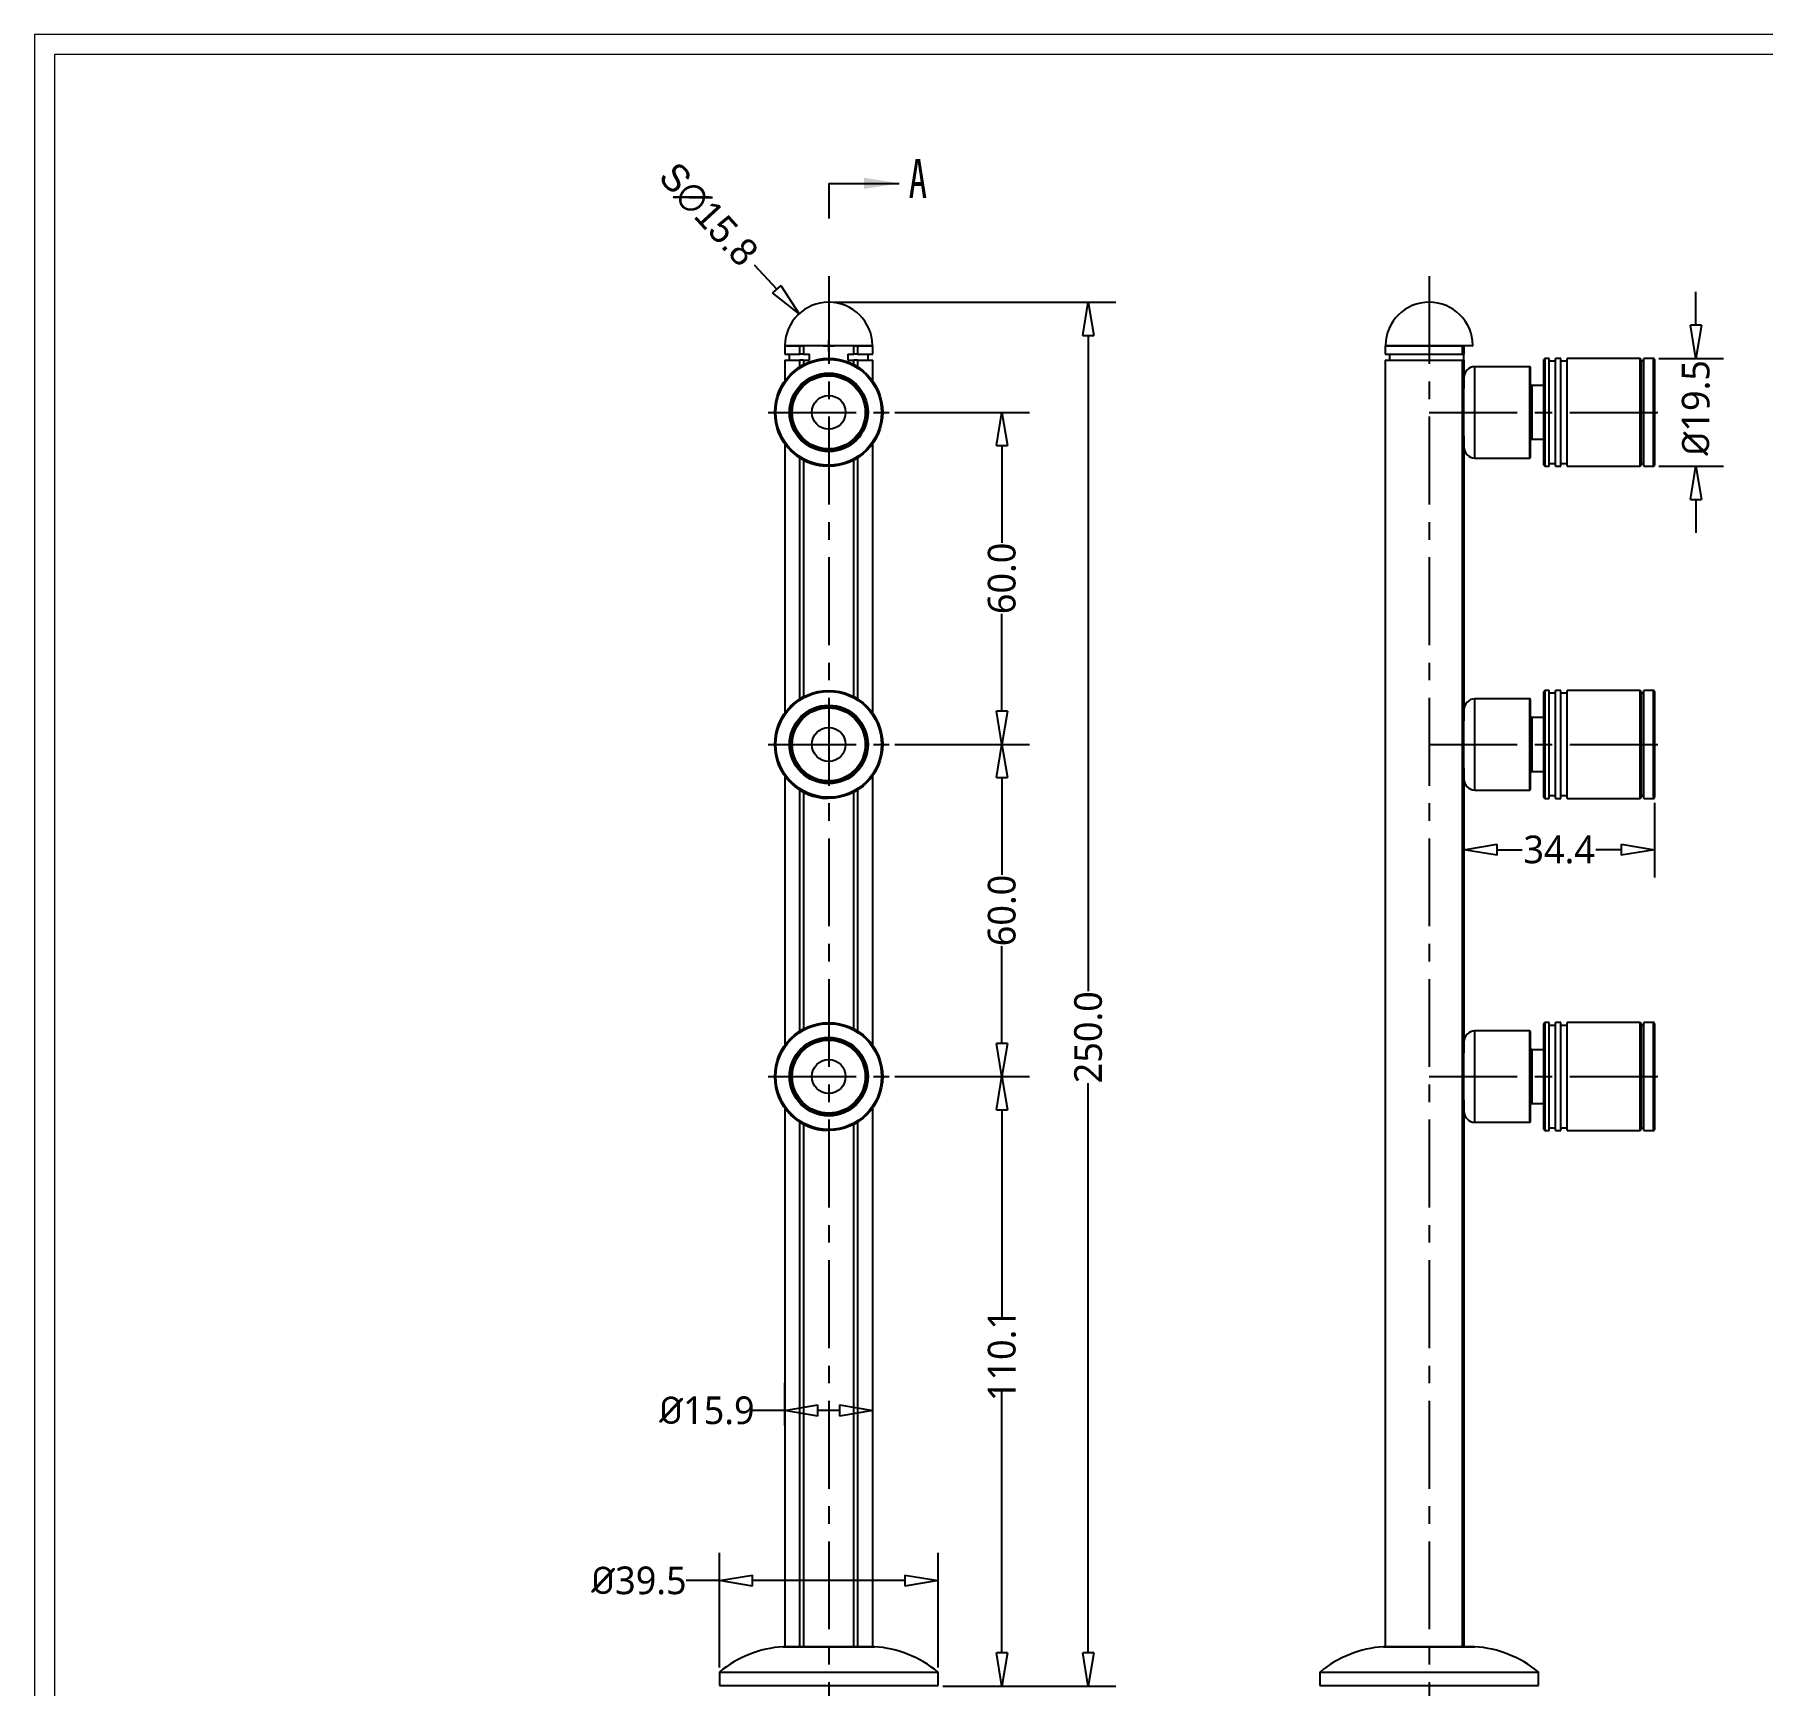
# Model space of a CAD drawing. Header units: millimetres. Extents: x 1051 to 2391, y -75 to 375.
# Drawn here: x 1752.8 to 2064.9, y 76.3 to 374.5 of the extents above; entities that cross this region are included whole.
import ezdxf

# ---------------------------------------------------------------- set-up
doc = ezdxf.new("R2010")
doc.units = ezdxf.units.MM
doc.linetypes.add('CENTER', pattern=[50.8, 31.75, -6.35, 6.35, -6.35])
doc.layers.get('0').update_dxf_attribs({"color": 8, "lineweight": 30})
doc.layers.get('Defpoints').update_dxf_attribs({"color": 6, "lineweight": 9})
for name, color, linetype, lineweight in [('CenterLine', 1, 'CENTER', 9), ('Dimension', 136, 'Continuous', 9), ('SolidLine', 7, 'Continuous', 30)]:
    doc.layers.add(name, color=color, linetype=linetype, lineweight=lineweight)
doc.styles.add('SLDTEXTSTYLE5', font='TXT', dxfattribs={"width": 0.7})
doc.styles.get("Standard").update_dxf_attribs({"font": ''})
doc.styles.get('Standard').set_extended_font_data('Microsoft YaHei Light')
doc.dimstyles.new('DENGTECx1.5', dxfattribs={"dimtxt": 5, "dimasz": 6, "dimexe": 5, "dimexo": 1, "dimgap": 0.5, "dimtad": 0, "dimdec": 1, "dimzin": 0, "dimdsep": 46, "dimtxsty": 'Standard', "dimblk": 'CLOSEDBLANK', "dimcen": 1, "dimadec": 0, "dimazin": 3, "dimtfac": 1, "dimtdec": 1, "dimtofl": 0, "dimtmove": 0, "dimatfit": 3, "dimldrblk": 'CLOSEDBLANK', "dimfxl": 1, "dimtolj": 1, "dimtzin": 0, "dimarcsym": 0})

# ---------------------------------------------------------------- blocks, each defined once
blk = doc.blocks.new('_ClosedBlank')
at = {"color": 0, "linetype": 'ByBlock', "lineweight": -2}
for p, q in [((-1, 0.167), (0, 0)), ((-1, 0.167), (-1, -0.167)), ((0, 0), (-1, -0.167))]:
    blk.add_line(p, q, dxfattribs=at)
blk = doc.blocks.new('*D22')
at = {"layer": 'Defpoints', "color": 0, "lineweight": -3}
for p in [(1904.19, 125.93), (1888.29, 122.23), (1904.19, 122.23)]:
    blk.add_point(p, dxfattribs=at)
at = {"layer": 'Dimension', "color": 0, "lineweight": -2}
for p, q in [((1888.29, 123.23), (1888.29, 130.93)), ((1904.19, 123.23), (1904.19, 130.93)), ((1888.29, 125.93), (1882.29, 125.93)), ((1898.19, 125.93), (1894.29, 125.93))]:
    blk.add_line(p, q, dxfattribs=at)
at = {"layer": 'Dimension', "color": 0, "lineweight": -2, "xscale": 6, "yscale": 6, "zscale": 6, "rotation": 180}
blk.add_blockref('_ClosedBlank', (1888.29, 125.93), dxfattribs=at)
at = {"layer": 'Dimension', "color": 0, "lineweight": -2, "xscale": 6, "yscale": 6, "zscale": 6}
blk.add_blockref('_ClosedBlank', (1904.19, 125.93), dxfattribs=at)
at = {"layer": 'Dimension', "color": 0, "lineweight": -3, "insert": (1874.23, 125.93), "char_height": 5, "attachment_point": 5}
blk.add_mtext('\\A1;{\\fISOCPEUR|b0|i0|c134|p34;%%C}15.9', dxfattribs=at)
blk = doc.blocks.new('*D23')
at = {"layer": 'Defpoints', "color": 0, "lineweight": -3}
for p in [(1876.49, 95.2), (1876.49, 78.49), (1915.99, 78.49)]:
    blk.add_point(p, dxfattribs=at)
at = {"layer": 'Dimension', "color": 0, "lineweight": -2}
for p, q in [((1876.49, 79.49), (1876.49, 100.2)), ((1915.99, 79.49), (1915.99, 100.2)), ((1876.49, 95.2), (1870.49, 95.2)), ((1909.99, 95.2), (1882.49, 95.2))]:
    blk.add_line(p, q, dxfattribs=at)
at = {"layer": 'Dimension', "color": 0, "lineweight": -2, "xscale": 6, "yscale": 6, "zscale": 6, "rotation": 180}
blk.add_blockref('_ClosedBlank', (1876.49, 95.2), dxfattribs=at)
at = {"layer": 'Dimension', "color": 0, "lineweight": -2, "xscale": 6, "yscale": 6, "zscale": 6}
blk.add_blockref('_ClosedBlank', (1915.99, 95.2), dxfattribs=at)
at = {"layer": 'Dimension', "color": 0, "lineweight": -3, "insert": (1861.95, 95.2), "char_height": 5, "attachment_point": 5}
blk.add_mtext('\\A1;{\\fISOCPEUR|b0|i0|c134|p34;%%C}39.5', dxfattribs=at)
blk = doc.blocks.new('*D24')
at = {"layer": 'Defpoints', "color": 0, "lineweight": -3}
for p in [(1907.18, 186.26), (1927.53, 186.26), (1915.83, 76.16)]:
    blk.add_point(p, dxfattribs=at)
at = {"layer": 'Dimension', "color": 0, "lineweight": -2}
for p, q in [((1908.18, 186.26), (1932.53, 186.26)), ((1927.53, 180.26), (1927.53, 142.37)), ((1927.53, 82.16), (1927.53, 129.48)), ((1916.83, 76.16), (1932.53, 76.16))]:
    blk.add_line(p, q, dxfattribs=at)
at = {"layer": 'Dimension', "color": 0, "lineweight": -2, "xscale": 6, "yscale": 6, "zscale": 6}
for p, rotation in [((1927.53, 186.26), 90), ((1927.53, 76.16), 270)]:
    blk.add_blockref('_ClosedBlank', p, dxfattribs=dict(at, rotation=rotation))
at = {"layer": 'Dimension', "color": 0, "lineweight": -3, "insert": (1927.53, 135.93), "char_height": 5, "attachment_point": 5, "rotation": 90}
blk.add_mtext('\\A1;110.1', dxfattribs=at)
blk = doc.blocks.new('*D25')
at = {"layer": 'Defpoints', "color": 0, "lineweight": -3}
for p in [(1896.24, 326.16), (1943.13, 326.16), (1915.86, 76.16)]:
    blk.add_point(p, dxfattribs=at)
at = {"layer": 'Dimension', "color": 0, "lineweight": -2}
for p, q in [((1897.24, 326.16), (1948.13, 326.16)), ((1943.13, 320.16), (1943.13, 201.67)), ((1943.13, 82.16), (1943.13, 185.04)), ((1916.86, 76.16), (1948.13, 76.16))]:
    blk.add_line(p, q, dxfattribs=at)
at = {"layer": 'Dimension', "color": 0, "lineweight": -2, "xscale": 6, "yscale": 6, "zscale": 6}
for p, rotation in [((1943.13, 326.16), 90), ((1943.13, 76.16), 270)]:
    blk.add_blockref('_ClosedBlank', p, dxfattribs=dict(at, rotation=rotation))
at = {"layer": 'Dimension', "color": 0, "lineweight": -3, "insert": (1943.13, 193.36), "char_height": 5, "attachment_point": 5, "rotation": 90}
blk.add_mtext('\\A1;250.0', dxfattribs=at)
blk = doc.blocks.new('*D26')
at = {"layer": 'Defpoints', "color": 0, "lineweight": -3}
for p in [(1907.18, 246.26), (1927.53, 246.26), (1907.18, 186.26)]:
    blk.add_point(p, dxfattribs=at)
at = {"layer": 'Dimension', "color": 0, "lineweight": -2}
for p, q in [((1908.18, 246.26), (1932.53, 246.26)), ((1927.53, 240.26), (1927.53, 222.69)), ((1927.53, 192.26), (1927.53, 209.83)), ((1908.18, 186.26), (1932.53, 186.26))]:
    blk.add_line(p, q, dxfattribs=at)
at = {"layer": 'Dimension', "color": 0, "lineweight": -2, "xscale": 6, "yscale": 6, "zscale": 6}
for p, rotation in [((1927.53, 246.26), 90), ((1927.53, 186.26), 270)]:
    blk.add_blockref('_ClosedBlank', p, dxfattribs=dict(at, rotation=rotation))
at = {"layer": 'Dimension', "color": 0, "lineweight": -3, "insert": (1927.53, 216.26), "char_height": 5, "attachment_point": 5, "rotation": 90}
blk.add_mtext('\\A1;60.0', dxfattribs=at)
blk = doc.blocks.new('*D27')
at = {"layer": 'Defpoints', "color": 0, "lineweight": -3}
for p in [(1907.18, 306.26), (1927.53, 306.26), (1907.18, 246.26)]:
    blk.add_point(p, dxfattribs=at)
at = {"layer": 'Dimension', "color": 0, "lineweight": -2}
for p, q in [((1908.18, 306.26), (1932.53, 306.26)), ((1927.53, 300.26), (1927.53, 282.69)), ((1927.53, 252.26), (1927.53, 269.83)), ((1908.18, 246.26), (1932.53, 246.26))]:
    blk.add_line(p, q, dxfattribs=at)
at = {"layer": 'Dimension', "color": 0, "lineweight": -2, "xscale": 6, "yscale": 6, "zscale": 6}
for p, rotation in [((1927.53, 306.26), 90), ((1927.53, 246.26), 270)]:
    blk.add_blockref('_ClosedBlank', p, dxfattribs=dict(at, rotation=rotation))
at = {"layer": 'Dimension', "color": 0, "lineweight": -3, "insert": (1927.53, 276.26), "char_height": 5, "attachment_point": 5, "rotation": 90}
blk.add_mtext('\\A1;60.0', dxfattribs=at)
blk = doc.blocks.new('*D28')
at = {"layer": 'Defpoints', "color": 0, "lineweight": -3}
for p in [(1890.9, 324.08), (1901.58, 312.44)]:
    blk.add_point(p, dxfattribs=at)
at = {"layer": 'Dimension', "color": 0, "lineweight": -2}
for p, q in [((1882.79, 332.92), (1886.84, 328.5)), ((1896.24, 317.26), (1896.24, 319.26)), ((1895.24, 318.26), (1897.24, 318.26))]:
    blk.add_line(p, q, dxfattribs=at)
at = {"layer": 'Dimension', "color": 0, "lineweight": -2, "xscale": 6, "yscale": 6, "zscale": 6, "rotation": 312.5449376246905}
blk.add_blockref('_ClosedBlank', (1890.9, 324.08), dxfattribs=at)
at = {"layer": 'Dimension', "color": 0, "lineweight": -3, "insert": (1874.48, 341.97), "char_height": 5, "attachment_point": 5, "rotation": 312.5449}
blk.add_mtext('\\A1;{\\fGulim|b0|i0|c134|p0;S\\fGulim|b0|i0|c129|p0;∅15.8}', dxfattribs=at)
blk = doc.blocks.new('*D30')
at = {"layer": 'Defpoints', "color": 0, "lineweight": -3}
for p in [(2045.2, 316.01), (2052.88, 316.01), (2045.2, 296.51)]:
    blk.add_point(p, dxfattribs=at)
at = {"layer": 'Dimension', "color": 0, "lineweight": -2}
for p, q in [((2052.88, 322.01), (2052.88, 328.01)), ((2046.2, 316.01), (2057.88, 316.01)), ((2046.2, 296.51), (2057.88, 296.51)), ((2052.88, 290.51), (2052.88, 284.51))]:
    blk.add_line(p, q, dxfattribs=at)
at = {"layer": 'Dimension', "color": 0, "lineweight": -2, "xscale": 6, "yscale": 6, "zscale": 6}
for p, rotation in [((2052.88, 316.01), 270), ((2052.88, 296.51), 90)]:
    blk.add_blockref('_ClosedBlank', p, dxfattribs=dict(at, rotation=rotation))
at = {"layer": 'Dimension', "color": 0, "lineweight": -3, "insert": (2052.88, 307.07), "char_height": 5, "attachment_point": 5, "rotation": 90}
blk.add_mtext('\\A1;{\\fISOCPEUR|b0|i0|c134|p34;%%C}19.5', dxfattribs=at)
blk = doc.blocks.new('*D29')
at = {"layer": 'Defpoints', "color": 0, "lineweight": -3}
for p in [(2045.4, 236.71), (2010.96, 232.75), (2010.96, 227.25)]:
    blk.add_point(p, dxfattribs=at)
at = {"layer": 'Dimension', "color": 0, "lineweight": -2}
for p, q in [((2045.4, 235.71), (2045.4, 222.25)), ((2010.96, 231.75), (2010.96, 222.25)), ((2016.96, 227.25), (2021.52, 227.25)), ((2039.4, 227.25), (2034.83, 227.25))]:
    blk.add_line(p, q, dxfattribs=at)
at = {"layer": 'Dimension', "color": 0, "lineweight": -2, "xscale": 6, "yscale": 6, "zscale": 6, "rotation": 180}
blk.add_blockref('_ClosedBlank', (2010.96, 227.25), dxfattribs=at)
at = {"layer": 'Dimension', "color": 0, "lineweight": -2, "xscale": 6, "yscale": 6, "zscale": 6}
blk.add_blockref('_ClosedBlank', (2045.4, 227.25), dxfattribs=at)
at = {"layer": 'Dimension', "color": 0, "lineweight": -3, "insert": (2028.18, 227.25), "char_height": 5, "attachment_point": 5}
blk.add_mtext('\\A1;34.4', dxfattribs=at)

msp = doc.modelspace()

# ---------------------------------------------------------------- linework, layer by layer
at = {"layer": 'CenterLine', "lineweight": -3, "ltscale": 0.5}
for p, q in [((1896.24, 330.88), (1896.24, 69.88)), ((2004.71, 330.88), (2004.71, 69.88)), ((1885.3, 306.26), (1907.18, 306.26)), ((2004.71, 306.26), (2046.85, 306.26)), ((1885.3, 246.26), (1907.18, 246.26)), ((2004.71, 246.26), (2046.85, 246.26)), ((1885.3, 186.26), (1907.18, 186.26)), ((2004.71, 186.26), (2046.85, 186.26))]:
    msp.add_line(p, q, dxfattribs=at)
at = {"layer": 'Defpoints'}
for points in [[(2390.71, -75.49), (2390.71, 374.51), (1752.79, 374.51), (1752.79, -75.49)], [(2387.11, -71.89), (2387.11, 370.91), (1756.39, 370.91), (1756.39, -71.89)]]:
    msp.add_lwpolyline(points, close=True, dxfattribs=at)
at = {"layer": 'Dimension', "lineweight": -3}
for q in [(1896.24, 341.28), (1908.94, 347.63)]:
    msp.add_line((1896.24, 347.63), q, dxfattribs=at)
msp.add_solid([(1908.94, 347.63), (1902.59, 348.65), (1902.59, 346.62)], dxfattribs=at)
at = {"layer": 'SolidLine', "color": 0, "linetype": 'Continuous', "lineweight": 25}
for p, q in [((1888.34, 318.36), (1904.14, 318.36)), ((1888.29, 318.26), (1888.29, 316.76)), ((1888.29, 318.26), (1891.03, 318.26)), ((1888.29, 316.76), (1891.03, 316.76)), ((1888.29, 315.66), (1888.29, 311.91)), ((1888.29, 315.66), (1891.03, 315.66)), ((1889.09, 316.76), (1889.09, 315.66)), ((1891.03, 316.76), (1891.03, 318.26)), ((1891.03, 318.26), (1891.57, 318.26)), ((1891.69, 316.76), (1891.03, 316.76)), ((1891.69, 315.66), (1891.03, 315.66)), ((1891.03, 314.5), (1891.03, 315.66)), ((1900.92, 318.26), (1891.57, 318.26)), ((1891.69, 318.26), (1891.69, 316.76)), ((1891.69, 316.76), (1892.77, 316.76)), ((1891.69, 315.66), (1892.77, 315.66)), ((1891.69, 315.66), (1891.69, 314.88)), ((1892.77, 315.66), (1892.77, 316.76)), ((1899.71, 316.76), (1899.71, 315.66)), ((1899.71, 316.76), (1900.8, 316.76)), ((1899.71, 315.66), (1900.8, 315.66)), ((1900.8, 316.76), (1900.8, 318.26)), ((1901.45, 316.76), (1900.8, 316.76)), ((1901.45, 315.66), (1900.8, 315.66)), ((1900.8, 314.88), (1900.8, 315.66)), ((1900.92, 318.26), (1901.45, 318.26)), ((1901.45, 318.26), (1901.45, 316.76)), ((1901.45, 318.26), (1904.19, 318.26)), ((1901.45, 316.76), (1904.19, 316.76)), ((1901.45, 315.66), (1904.19, 315.66)), ((1901.45, 315.66), (1901.45, 314.5)), ((1903.39, 315.66), (1903.39, 316.76)), ((1904.19, 316.76), (1904.19, 318.26)), ((1904.19, 311.91), (1904.19, 315.66))]:
    msp.add_line(p, q, dxfattribs=at)
at = {"layer": 'SolidLine', "linetype": 'Continuous', "lineweight": 25}
for p, q in [((1996.81, 318.36), (2012.61, 318.36)), ((1996.76, 318.26), (1996.76, 316.76)), ((1996.76, 318.26), (2010.71, 318.26)), ((1996.76, 316.76), (2010.71, 316.76)), ((1996.76, 315.66), (2010.71, 315.66)), ((1997.56, 316.76), (1997.56, 315.66)), ((2010.71, 316.76), (2010.71, 318.26)), ((2010.71, 318.26), (2010.95, 318.26)), ((2010.96, 316.76), (2010.71, 316.76)), ((2010.96, 315.66), (2010.71, 315.66)), ((2010.96, 318.26), (2010.96, 316.76)), ((2012.51, 318.26), (2010.96, 318.26)), ((2010.96, 315.66), (2010.96, 316.76)), ((2010.96, 315.66), (2010.96, 310.54)), ((2025.6, 316.01), (2025.4, 315.81)), ((2025.4, 296.71), (2025.4, 315.81)), ((2026.4, 316.01), (2025.6, 316.01)), ((2025.6, 316.01), (2025.6, 296.51)), ((2026.4, 296.61), (2026.4, 316.01)), ((2027.5, 315.51), (2026.4, 315.51)), ((2028.5, 316.01), (2027.5, 316.01)), ((2027.5, 296.61), (2027.5, 316.01)), ((2028.5, 296.61), (2028.5, 316.01)), ((2029.6, 315.51), (2028.5, 315.51)), ((2042.8, 316.01), (2029.6, 316.01)), ((2029.6, 296.61), (2029.6, 316.01)), ((2043, 315.81), (2042.8, 316.01)), ((2042.8, 296.61), (2042.8, 316.01)), ((2043, 315.81), (2043, 296.81)), ((2043.5, 315.51), (2043, 315.51)), ((2045.2, 316.01), (2043.5, 316.01)), ((2043.5, 296.51), (2043.5, 316.01)), ((2045.2, 296.51), (2045.2, 316.01)), ((2045.4, 315.81), (2045.4, 296.71)), ((2022.86, 314.51), (2012.96, 314.51)), ((2012.96, 298.01), (2012.96, 314.51)), ((2022.86, 305.99), (2022.86, 314.51)), ((2022.96, 314.41), (2022.96, 306)), ((2010.96, 301.98), (2010.96, 310.54)), ((2023.32, 311.12), (2022.96, 311.37)), ((2025.4, 311.12), (2023.32, 311.12)), ((2023.32, 301.4), (2023.32, 311.12)), ((2022.86, 298.01), (2022.86, 305.99)), ((2022.96, 306), (2022.96, 298.11)), ((1888.29, 300.62), (1888.29, 251.91)), ((1904.19, 251.91), (1904.19, 300.62)), ((2022.96, 301.15), (2023.32, 301.4)), ((2023.32, 301.4), (2025.4, 301.4)), ((1891.03, 254.5), (1891.03, 298.02)), ((1891.69, 297.64), (1891.69, 254.88)), ((1900.8, 254.88), (1900.8, 297.64)), ((1901.45, 298.02), (1901.45, 254.5)), ((2012.96, 298.01), (2022.86, 298.01)), ((2025.4, 296.71), (2025.6, 296.51)), ((2026.4, 297.01), (2027.5, 297.01)), ((2026.4, 296.51), (2026.4, 296.61)), ((2027.5, 296.51), (2027.5, 296.61)), ((2028.5, 297.01), (2029.6, 297.01)), ((2028.5, 296.51), (2028.5, 296.61)), ((2029.6, 296.51), (2029.6, 296.61)), ((2042.8, 296.51), (2043, 296.71)), ((2042.8, 296.51), (2042.8, 296.61)), ((2043, 297.01), (2043.5, 297.01)), ((2043, 296.81), (2043, 296.71)), ((2025.6, 296.51), (2026.4, 296.51)), ((2027.5, 296.51), (2028.5, 296.51)), ((2029.6, 296.51), (2042.8, 296.51)), ((2043.5, 296.51), (2045.2, 296.51)), ((2025.6, 256.01), (2025.4, 255.81)), ((2026.4, 256.01), (2025.6, 256.01)), ((2025.6, 256.01), (2025.6, 236.51)), ((2026.4, 236.51), (2026.4, 256.01)), ((2028.5, 256.01), (2027.5, 256.01)), ((2027.5, 236.51), (2027.5, 256.01)), ((2028.5, 236.51), (2028.5, 256.01)), ((2042.8, 256.01), (2029.6, 256.01)), ((2029.6, 236.51), (2029.6, 256.01)), ((2043, 255.81), (2042.8, 256.01)), ((2042.8, 236.51), (2042.8, 256.01)), ((2045.2, 256.01), (2043.5, 256.01)), ((2043.5, 236.51), (2043.5, 256.01)), ((2045.2, 236.51), (2045.2, 256.01)), ((2022.86, 254.51), (2012.96, 254.51)), ((2012.96, 238.01), (2012.96, 254.51)), ((2022.86, 245.05), (2022.86, 254.51)), ((2022.96, 254.41), (2022.96, 245.06)), ((2025.4, 236.71), (2025.4, 255.81)), ((2027.5, 255.51), (2026.4, 255.51)), ((2029.6, 255.51), (2028.5, 255.51)), ((2043, 255.81), (2043, 236.72)), ((2043.5, 255.51), (2043, 255.51)), ((2045.4, 255.81), (2045.4, 236.71)), ((2010.96, 241.98), (2010.96, 250.54)), ((2023.32, 251.12), (2022.96, 251.37)), ((2025.4, 251.12), (2023.32, 251.12)), ((2023.32, 241.4), (2023.32, 251.12)), ((2022.86, 238.01), (2022.86, 245.05)), ((2022.96, 245.06), (2022.96, 238.11)), ((1888.29, 240.62), (1888.29, 191.91)), ((1904.19, 191.91), (1904.19, 240.62)), ((2022.96, 241.15), (2023.32, 241.4)), ((2023.32, 241.4), (2025.4, 241.4)), ((1891.03, 194.5), (1891.03, 238.02)), ((1891.69, 237.64), (1891.69, 194.88)), ((1900.8, 194.88), (1900.8, 237.64)), ((1901.45, 238.02), (1901.45, 194.5)), ((2012.96, 238.01), (2022.86, 238.01)), ((2025.4, 236.71), (2025.6, 236.51)), ((2025.6, 236.51), (2026.4, 236.51)), ((2026.4, 237.01), (2027.5, 237.01)), ((2027.5, 236.51), (2028.5, 236.51)), ((2028.5, 237.01), (2029.6, 237.01)), ((2029.6, 236.51), (2042.8, 236.51)), ((2042.8, 236.51), (2043, 236.71)), ((2043, 237.01), (2043.5, 237.01)), ((2043, 236.72), (2043, 236.71)), ((2043.5, 236.51), (2045.2, 236.51)), ((2022.86, 194.51), (2012.96, 194.51)), ((2012.96, 178.01), (2012.96, 194.51)), ((2022.86, 185.05), (2022.86, 194.51)), ((2022.96, 194.41), (2022.96, 185.06)), ((2025.6, 196.01), (2025.4, 195.81)), ((2025.4, 176.71), (2025.4, 195.81)), ((2026.4, 196.01), (2025.6, 196.01)), ((2025.6, 196.01), (2025.6, 176.51)), ((2026.4, 176.51), (2026.4, 196.01)), ((2027.5, 195.51), (2026.4, 195.51)), ((2028.5, 196.01), (2027.5, 196.01)), ((2027.5, 176.51), (2027.5, 196.01)), ((2028.5, 176.51), (2028.5, 196.01)), ((2029.6, 195.51), (2028.5, 195.51)), ((2042.8, 196.01), (2029.6, 196.01)), ((2029.6, 176.51), (2029.6, 196.01)), ((2043, 195.81), (2042.8, 196.01)), ((2042.8, 176.51), (2042.8, 196.01)), ((2043, 195.81), (2043, 176.72)), ((2043.5, 195.51), (2043, 195.51)), ((2045.2, 196.01), (2043.5, 196.01)), ((2043.5, 176.51), (2043.5, 196.01)), ((2045.2, 176.51), (2045.2, 196.01)), ((2045.4, 195.81), (2045.4, 176.71)), ((2010.96, 181.98), (2010.96, 190.54)), ((2023.32, 191.12), (2022.96, 191.37)), ((2025.4, 191.12), (2023.32, 191.12)), ((2023.32, 181.4), (2023.32, 191.12)), ((2022.86, 178.01), (2022.86, 185.05)), ((2022.96, 185.06), (2022.96, 178.11)), ((2022.96, 181.15), (2023.32, 181.4)), ((2023.32, 181.4), (2025.4, 181.4)), ((1888.29, 180.62), (1888.29, 83.26)), ((1891.03, 83.26), (1891.03, 178.02)), ((1901.45, 178.02), (1901.45, 83.26)), ((1904.19, 83.26), (1904.19, 180.62)), ((2012.96, 178.01), (2022.86, 178.01)), ((1891.69, 177.64), (1891.69, 83.26)), ((1900.8, 83.26), (1900.8, 177.64)), ((2025.4, 176.71), (2025.6, 176.51)), ((2025.6, 176.51), (2026.4, 176.51)), ((2026.4, 177.01), (2027.5, 177.01)), ((2027.5, 176.51), (2028.5, 176.51)), ((2028.5, 177.01), (2029.6, 177.01)), ((2029.6, 176.51), (2042.8, 176.51)), ((2042.8, 176.51), (2043, 176.71)), ((2043, 177.01), (2043.5, 177.01)), ((2043, 176.72), (2043, 176.71)), ((2043.5, 176.51), (2045.2, 176.51)), ((1904.5, 83.26), (1887.99, 83.26)), ((1888, 83.26), (1904.49, 83.26)), ((1996.46, 83.26), (2004.04, 83.26)), ((2012.96, 83.26), (1996.46, 83.26)), ((2004.04, 83.26), (2012.96, 83.26)), ((1876.49, 78.61), (1876.49, 76.26)), ((1915.99, 78.61), (1876.49, 78.61)), ((1876.53, 78.69), (1915.89, 78.69)), ((1915.89, 78.69), (1915.96, 78.69)), ((1915.99, 76.26), (1915.99, 78.61)), ((1984.96, 78.61), (1984.96, 76.26)), ((2003.1, 78.61), (1984.96, 78.61)), ((1984.99, 78.69), (2024.42, 78.69)), ((2024.46, 78.61), (2003.1, 78.61)), ((2024.46, 76.26), (2024.46, 78.61)), ((1876.49, 76.26), (1915.93, 76.26)), ((1915.93, 76.26), (1915.99, 76.26)), ((1984.96, 76.26), (2024.46, 76.26))]:
    msp.add_line(p, q, dxfattribs=at)
at = {"layer": 'SolidLine', "color": 7, "linetype": 'Continuous', "lineweight": 25}
for p, q in [((1996.76, 315.66), (1996.76, 83.26)), ((2010.71, 83.26), (2010.71, 315.66)), ((2010.96, 301.98), (2010.96, 250.54)), ((2010.96, 241.98), (2010.96, 190.54)), ((2010.96, 181.98), (2010.96, 83.26))]:
    msp.add_line(p, q, dxfattribs=at)
at = {"layer": 'SolidLine', "linetype": 'Continuous', "lineweight": 25, "flags": 128}
for points in [[(1896.35, 296.51), (1896.07, 296.51), (1894.83, 296.61)], [(1897.47, 236.59), (1897.19, 236.56), (1895.95, 236.52)]]:
    msp.add_lwpolyline(points, dxfattribs=at)
at = {"layer": 'SolidLine', "color": 7, "linetype": 'Continuous', "lineweight": 25, "flags": 128}
msp.add_lwpolyline([(1897.47, 176.59), (1897.19, 176.56), (1895.95, 176.52)], dxfattribs=at)
at = {"layer": 'SolidLine', "color": 0, "linetype": 'Continuous', "lineweight": 25}
for radius in [9.75, 9.55, 7.1, 6.88, 6.6, 3.06]:
    msp.add_circle((1896.24, 306.26), radius, dxfattribs=at)
at = {"layer": 'SolidLine', "linetype": 'Continuous', "lineweight": 25}
for radius in [9.75, 9.55, 7.1, 6.87, 6.6, 3.06]:
    msp.add_circle((1896.24, 246.26), radius, dxfattribs=at)
at = {"layer": 'SolidLine', "color": 7, "linetype": 'Continuous', "lineweight": 25}
for radius in [9.75, 9.55, 7.1, 6.87, 6.6, 3.06]:
    msp.add_circle((1896.24, 186.26), radius, dxfattribs=at)
at = {"layer": 'SolidLine', "color": 0, "linetype": 'Continuous', "lineweight": 25}
for centre, radius, start, end in [((1896.24, 318.26), 7.9, 0.7346, 179.2654), ((1888.44, 318.36), 0.1, 179.2654, 270), ((1904.04, 318.36), 0.1, 270, 0.7346), ((1896.24, 306.26), 9.75, 180.6156, 261.6496)]:
    msp.add_arc(centre, radius, start, end, dxfattribs=at)
at = {"layer": 'SolidLine', "linetype": 'Continuous', "lineweight": 25}
for centre, radius, start, end in [((2004.71, 318.26), 7.9, 0.7346, 179.2654), ((1996.91, 318.36), 0.1, 179.2654, 270), ((2012.51, 318.36), 0.1, 270, 0.7346), ((2045.2, 315.81), 0.2, 0, 90), ((2012.96, 312.51), 2, 90, 180), ((2022.86, 314.41), 0.1, 0, 90), ((2012.96, 300.01), 2, 180, 270), ((2022.86, 298.11), 0.1, 270, 0), ((2045.2, 296.71), 0.2, 270, 0), ((2045.2, 255.81), 0.2, 0, 90), ((2012.96, 252.51), 2, 90, 180), ((2022.86, 254.41), 0.1, 0, 90), ((1896.24, 246.26), 9.75, 187.221, 268.2551), ((2012.96, 240.01), 2, 180, 270), ((2022.86, 238.11), 0.1, 270, 0), ((2045.2, 236.71), 0.2, 270, 0), ((2012.96, 192.51), 2, 90, 180), ((2022.86, 194.41), 0.1, 0, 90), ((2045.2, 195.81), 0.2, 0, 90), ((2012.96, 180.01), 2, 180, 270), ((2022.86, 178.11), 0.1, 270, 0), ((2045.2, 176.71), 0.2, 270, 0), ((1889.3, 63.3), 20, 93.7729, 129.7047), ((1888, 83.16), 0.1, 90, 93.7729), ((1904.49, 83.16), 0.1, 86.2271, 90), ((1903.18, 63.3), 20, 50.2953, 86.2271), ((1997.77, 63.3), 20, 93.7729, 129.7047), ((1996.46, 83.16), 0.1, 90, 93.7729), ((2011.65, 63.3), 20, 50.2953, 86.2271), ((2012.96, 83.16), 0.1, 86.2271, 90), ((1876.59, 78.61), 0.1, 129.7047, 180), ((1915.89, 78.61), 0.1, 0, 50.2953), ((1985.06, 78.61), 0.1, 129.7047, 180), ((2024.36, 78.61), 0.1, 0, 50.2953)]:
    msp.add_arc(centre, radius, start, end, dxfattribs=at)
at = {"layer": 'SolidLine', "color": 7, "linetype": 'Continuous', "lineweight": 25}
msp.add_arc((1896.24, 186.26), 9.75, 187.221, 268.2551, dxfattribs=at)

# ---------------------------------------------------------------- texts
at = {"layer": 'Dimension', "lineweight": -3, "insert": (1910.68, 352.01), "char_height": 7, "attachment_point": 1, "style": 'SLDTEXTSTYLE5'}
msp.add_mtext('A', dxfattribs=at)

# ---------------------------------------------------------------- dimensions: what is measured, and where the dimension line sits
at = {"layer": 'Dimension', "lineweight": -3}
dim = msp.add_diameter_dim_2p(p1=(1901.58, 312.44), p2=(1890.9, 324.08), text='{\\fGulim|b0|i0|c134|p0;S\\fGulim|b0|i0|c129|p0;<>}', dimstyle='DENGTECx1.5', dxfattribs=at)
dim.commit()
dim.dimension.update_dxf_attribs({"geometry": '*D28', "text_midpoint": (1874.48, 341.97)})
dim = msp.add_linear_dim(base=(2052.88, 316.01), p1=(2045.2, 296.51), p2=(2045.2, 316.01), angle=90, text='{\\fISOCPEUR|b0|i0|c134|p34;%%C}<>', dimstyle='DENGTECx1.5', dxfattribs=at)
dim.commit()
dim.dimension.update_dxf_attribs({"geometry": '*D30', "text_midpoint": (2052.88, 307.07), "dimtype": 160})
for base, p1, p2, picture, middle in [((1943.13, 326.16), (1915.86, 76.16), (1896.24, 326.16), '*D25', (1943.13, 193.36)), ((1927.53, 186.26), (1915.83, 76.16), (1907.18, 186.26), '*D24', (1927.53, 135.93))]:
    dim = msp.add_linear_dim(base=base, p1=p1, p2=p2, angle=90, dimstyle='DENGTECx1.5', dxfattribs=at)
    dim.commit()
    dim.dimension.update_dxf_attribs({"geometry": picture, "text_midpoint": middle, "dimtype": 160})
for base, p1, p2, picture, middle in [((1927.53, 306.26), (1907.18, 246.26), (1907.18, 306.26), '*D27', (1927.53, 276.26)), ((1927.53, 246.26), (1907.18, 186.26), (1907.18, 246.26), '*D26', (1927.53, 216.26))]:
    dim = msp.add_linear_dim(base=base, p1=p1, p2=p2, angle=90, dimstyle='DENGTECx1.5', dxfattribs=at)
    dim.commit()
    dim.dimension.update_dxf_attribs({"geometry": picture, "text_midpoint": middle})
dim = msp.add_linear_dim(base=(2010.96, 227.25), p1=(2045.4, 236.71), p2=(2010.96, 232.75), dimstyle='DENGTECx1.5', dxfattribs=at)
dim.commit()
dim.dimension.update_dxf_attribs({"geometry": '*D29', "text_midpoint": (2028.18, 227.25)})
for base, p1, p2, picture, middle in [((1904.19, 125.93), (1888.29, 122.23), (1904.19, 122.23), '*D22', (1874.23, 125.93)), ((1876.49, 95.2), (1915.99, 78.49), (1876.49, 78.49), '*D23', (1861.95, 95.2))]:
    dim = msp.add_linear_dim(base=base, p1=p1, p2=p2, text='{\\fISOCPEUR|b0|i0|c134|p34;%%C}<>', dimstyle='DENGTECx1.5', dxfattribs=at)
    dim.commit()
    dim.dimension.update_dxf_attribs({"geometry": picture, "text_midpoint": middle, "dimtype": 160})

doc.saveas('drawing.dxf')
